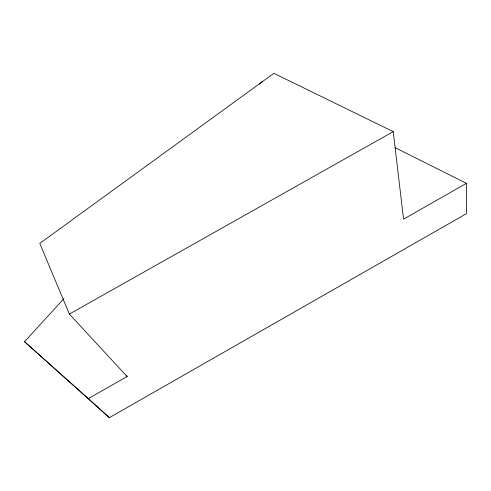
<?xml version="1.0" encoding="UTF-8"?>
<svg xmlns="http://www.w3.org/2000/svg" width="491" height="491" viewBox="0 0 491 491"><rect width="100%" height="100%" fill="white"/><g stroke="black" fill="none" stroke-linecap="round" stroke-linejoin="round"><path stroke-width="0.74" d="M395.194 147.705L466.45 183.339L466.395 213.695L109.34 417.688L24.55 341.724L63.83 298.688M259.696 84.071L262.28 81.242M24.55 341.724L88.386 398.588L127.126 376.529L126.506 375.13M466.45 183.339L403.559 219.146L393.217 131.637L273.886 73.312L39.796 243.383L69.366 314.062L127.126 376.529M69.366 314.062L393.217 131.637M88.386 398.588L109.34 417.688"/></g></svg>
